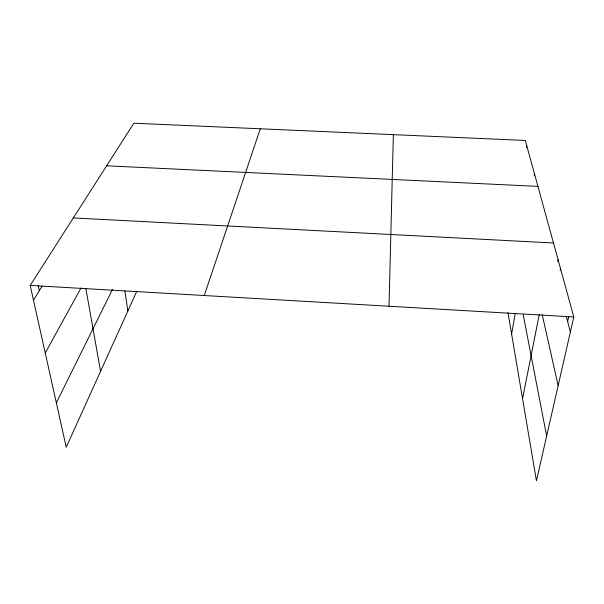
<?xml version="1.0" encoding="UTF-8"?>
<svg xmlns="http://www.w3.org/2000/svg" width="604" height="604" viewBox="0 0 604 604"><rect width="100%" height="100%" fill="white"/><g stroke="black" fill="none" stroke-linecap="round" stroke-linejoin="round"><path stroke-width="0.91" d="M389.021 306.243L393.355 134.639M526.469 147.497L526.764 145.715M534.215 175.87L534.532 174.02M511.603 333.989L515.212 313.74M522.551 398.693L539.236 314.692M557.719 261.555L558.088 259.765M560.127 270.35L560.504 268.553M567.632 321.524L568.809 316.269M136.829 291.188L66.229 447.232L30.2 285.42L133.862 123.208L525.314 140.46L573.8 316.964L536.443 480.792L508.002 312.713M204.28 295.522L260.286 128.78M56.338 402.83L112.487 289.422M45.247 353.008L81.057 287.889M33.484 300.165L42.197 286.054M106.644 165.798L537.93 186.379M73.333 217.923L553.475 242.982M30.2 285.42L573.8 316.964M566.303 316.466L570.38 331.974M542.211 314.631L558.141 385.631M38.173 285.179L39.358 290.66M523.23 314.888L546.65 436.028M85.844 288.395L100.566 371.332M124.915 291.09L127.829 311.083"/></g></svg>
